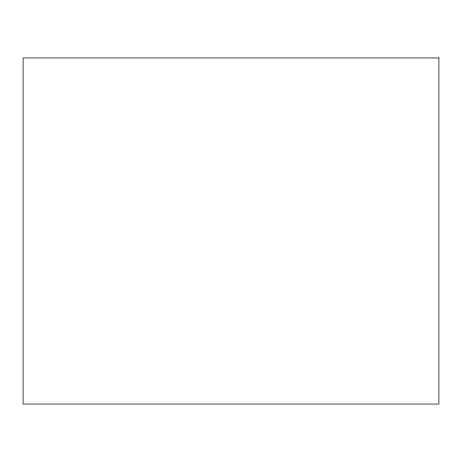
<?xml version="1.0" encoding="UTF-8"?>
<svg xmlns="http://www.w3.org/2000/svg" width="462" height="462" viewBox="0 0 462 462"><rect width="100%" height="100%" fill="white"/><g stroke="black" fill="none" stroke-linecap="round" stroke-linejoin="round"><path stroke-width="0.69" d="M438.9 57.952L23.1 57.952L23.1 404.048L438.9 404.048L438.9 57.952"/></g></svg>
